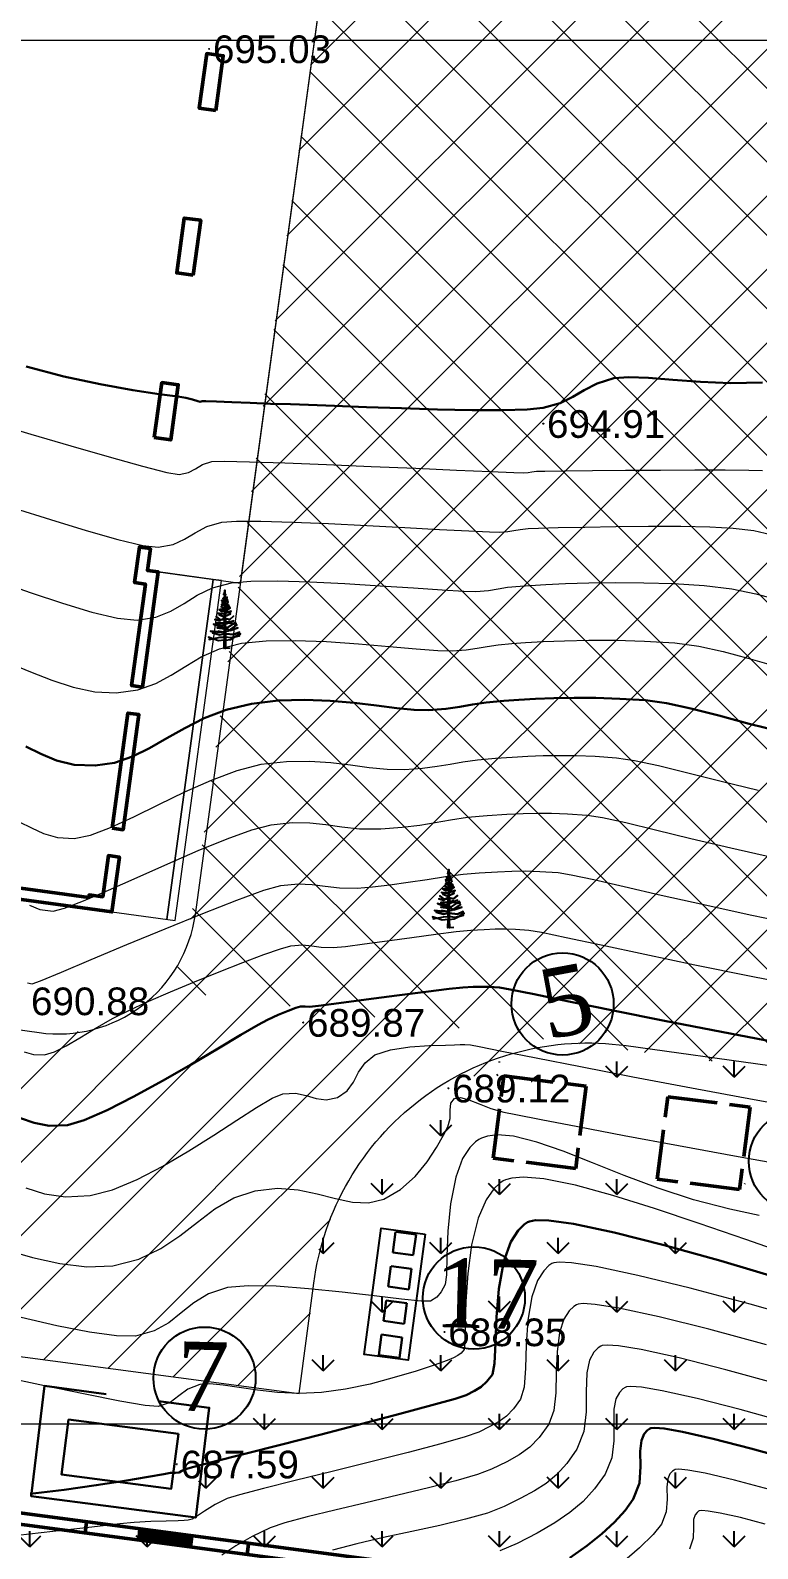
# Model space of a CAD drawing. Header units: feet. Extents: x 3381 to 1374491, y 675186 to 8751562.
# Drawn here: x 686522.2 to 686548.5, y 4375356.7 to 4375411.5 of the extents above; entities that cross this region are included whole.
import ezdxf

# ---------------------------------------------------------------- set-up
doc = ezdxf.new("R2010")
doc.units = ezdxf.units.FT
doc.header["$MEASUREMENT"] = 0
doc.header["$PDMODE"] = 34
doc.header["$PDSIZE"] = 0.01
doc.linetypes.add('ACAD_ISO02W100', pattern=[15, 12, -3])
doc.linetypes.add('DUZ', pattern=[0])
doc.layers.get('0').update_dxf_attribs({"linetype": 'CONTINUOUS'})
for name, color, linetype in [('0_Point_Height', 2, 'CONTINUOUS'), ('0_Point_Point', 7, 'CONTINUOUS'), ('Aqaclar', 3, 'CONTINUOUS'), ('Layer8', 7, 'CONTINUOUS')]:
    doc.layers.add(name, color=color, linetype=linetype)
for name, color, linetype, lineweight in [('ANA HORIZONTAL', 24, 'CONTINUOUS', 30), ('HORIZANTAL', 24, 'CONTINUOUS', 13), ('km setka', 170, 'CONTINUOUS', 15), ('yol 6m', 250, 'CONTINUOUS', 30)]:
    doc.layers.add(name, color=color, linetype=linetype, lineweight=lineweight)
doc.styles.get("Standard").update_dxf_attribs({"font": 'arial.ttf', "height": 2.5})
doc.styles.add('style5', font='ariall.ttf', dxfattribs={"height": 400})
doc.linetypes.add('FENCELINE2', pattern='A,6.35,-2.54,[132,ltypeshp.shx,S=2.54,R=0,X=-2.54,Y=0],-2.54,25.4', length=36.83)
pattern_1 = [(44.9882312419, (546.404503, -538.03932), (-0.0265110571503, 0.02652195031993), [])]

msp = doc.modelspace()

# ---------------------------------------------------------------- hatches: boundary and pattern name
at = {"lineweight": 25}
h = msp.add_hatch(dxfattribs=at)
h.set_pattern_fill('GRASS', color=3, scale=3)
h.set_pattern_definition([(90, (3.5065, 27.466), (-2.121320343, 2.121320343), [0.5625, -3.680140689]), (45, (3.5065, 27.466), (-2.1213203436, 2.1213203436), [0.5625, -2.4375]), (135, (3.5065, 27.466), (-2.1213203436, -2.1213203436), [0.5625, -2.4375])])
edge = h.paths.add_edge_path(flags=16)
edge.add_arc((686469.241, 4375374.521), 3.56, 0, 360)
edge = h.paths.add_edge_path()
edge.add_line((686472.034, 4375376.729), (686476.571, 4375376.121))
edge.add_line((686476.571, 4375376.121), (686476.958, 4375379.01))
edge.add_line((686476.958, 4375379.01), (686469.631, 4375380))
edge.add_line((686469.631, 4375380), (686471.772, 4375395.856))
edge.add_line((686471.772, 4375395.856), (686480.145, 4375394.725))
edge.add_line((686480.145, 4375394.725), (686480.872, 4375400.108))
edge.add_line((686480.872, 4375400.108), (686476.22, 4375400.78))
edge.add_line((686476.22, 4375400.78), (686477.034, 4375406.421))
edge.add_line((686477.034, 4375406.421), (686485.156, 4375405.268))
edge.add_line((686485.156, 4375405.268), (686488.902, 4375432.383))
edge.add_line((686488.902, 4375432.383), (686488.995, 4375433.072))
edge.add_line((686488.995, 4375433.072), (686488.725, 4375432.579))
edge.add_line((686488.725, 4375432.579), (686451.187, 4375359.25))
edge.add_line((686451.187, 4375359.25), (686542.782, 4375331.373))
edge.add_line((686542.782, 4375331.373), (686574.64, 4375412.014))
edge.add_line((686574.64, 4375412.014), (686567.529, 4375414.735))
edge.add_line((686567.529, 4375414.735), (686565.775, 4375410.151))
edge.add_line((686565.775, 4375410.151), (686557.411, 4375413.085))
edge.add_arc((686716.84, 4375348.2), 172.127, 157.85455, 159.31778)
edge.add_line((686555.806, 4375408.992), (686569.171, 4375407.196))
edge.add_line((686569.171, 4375407.196), (686568.429, 4375401.948))
edge.add_line((686568.429, 4375401.948), (686555.1, 4375403.755))
edge.add_arc((686555.4, 4375400.614), 3.155, 95.4615, 167.5925)
edge.add_line((686552.319, 4375401.292), (686552.319, 4375400.337))
edge.add_line((686552.319, 4375400.337), (686553.986, 4375400.73))
edge.add_line((686553.986, 4375400.73), (686559.578, 4375399.751))
edge.add_line((686559.578, 4375399.751), (686557.628, 4375386.568))
edge.add_line((686557.628, 4375386.568), (686557.408, 4375386.568))
edge.add_line((686557.408, 4375386.568), (686552.319, 4375387.285))
edge.add_line((686552.319, 4375387.285), (686552.93, 4375392.653))
edge.add_line((686552.93, 4375392.653), (686558.033, 4375391.954))
edge.add_line((686558.033, 4375391.954), (686558.384, 4375394.516))
edge.add_line((686558.384, 4375394.516), (686553.204, 4375395.226))
edge.add_line((686553.204, 4375395.226), (686553.8, 4375400.314))
edge.add_line((686553.8, 4375400.314), (686552.219, 4375400.105))
edge.add_line((686552.219, 4375400.105), (686550.163, 4375384.139))
edge.add_line((686550.163, 4375384.139), (686558.899, 4375382.93))
edge.add_line((686558.899, 4375382.93), (686558.069, 4375375.574))
edge.add_line((686558.069, 4375375.574), (686549.285, 4375376.789))
edge.add_line((686549.285, 4375376.789), (686548.906, 4375374.139))
edge.add_line((686548.906, 4375374.139), (686542.779, 4375374.943))
edge.add_arc((686542.342, 4375364.952), 10, 87.4993, 110.7786)
edge.add_line((686538.795, 4375374.302), (686548.544, 4375372.875))
edge.add_line((686548.544, 4375372.875), (686547.917, 4375369.381))
edge.add_line((686547.917, 4375369.381), (686544.607, 4375369.907))
edge.add_line((686544.607, 4375369.907), (686545, 4375372.981))
edge.add_line((686545, 4375372.981), (686542.469, 4375373.316))
edge.add_line((686542.469, 4375373.316), (686542.064, 4375370.254))
edge.add_line((686542.064, 4375370.254), (686538.74, 4375370.694))
edge.add_line((686538.74, 4375370.694), (686539.093, 4375373.791))
edge.add_line((686539.093, 4375373.791), (686538.298, 4375374.098))
edge.add_arc((686542.512, 4375364.739), 10.263, 114.2395, 179.0096)
edge.add_line((686532.25, 4375364.917), (686531.9, 4375362.281))
edge.add_line((686531.9, 4375362.281), (686528.914, 4375362.608))
edge.add_line((686528.914, 4375362.608), (686528.033, 4375357.745))
edge.add_line((686528.033, 4375357.745), (686519.324, 4375358.958))
edge.add_line((686519.324, 4375358.958), (686520.011, 4375363.859))
edge.add_line((686520.011, 4375363.859), (686513.085, 4375364.778))
edge.add_line((686513.085, 4375364.778), (686512.673, 4375361.668))
edge.add_line((686512.673, 4375361.668), (686486.043, 4375365.261))
edge.add_line((686486.043, 4375365.261), (686475.323, 4375366.805))
edge.add_line((686475.323, 4375366.805), (686476.371, 4375374.635))
edge.add_line((686476.371, 4375374.635), (686472.751, 4375375.12))
edge.add_arc((686469.241, 4375374.521), 3.56, 9.688, 38.3434)
at = {"lineweight": 13}
h = msp.add_hatch(dxfattribs=at)
h.set_pattern_fill('ANSI37', color=256, scale=15)
h.set_pattern_definition([(45, (0, 0), (-1.3258252147, 1.3258252147), []), (135, (0, 0), (-1.3258252147, -1.3258252147), [])])
h.paths.add_polyline_path([(686533.845, 4375421.291), (686544.492, 4375419.866), (686545.997, 4375419.632), (686545.856, 4375419.847), (686548.297, 4375420.17), (686551.002, 4375420.769), (686553.549, 4375420.105), (686553.846, 4375420.27), (686561.937, 4375417.089), (686563.195, 4375416.394), (686559.012, 4375414.621), (686556.888, 4375412.335), (686556.17, 4375410.995), (686554.985, 4375403.728), (686553.218, 4375402.894), (686552.623, 4375402.12), (686548.89, 4375374.023), (686527.156, 4375376.859), (686527.724, 4375378.154), (686528.151, 4375380.299)])
h = msp.add_hatch(dxfattribs=at)
h.set_pattern_fill('ANSI31', color=256, scale=15)
h.set_pattern_definition([(45, (0, 0), (-1.3258252147, 1.3258252147), [])])
h.paths.add_polyline_path([(686487.921, 4375380.153), (686523.197, 4375375.277), (686524.478, 4375375.444), (686525.84, 4375376.177), (686527.172, 4375376.976), (686541.965, 4375375.045), (686539.849, 4375374.537), (686537.294, 4375373.317), (686535.688, 4375372.416), (686534.724, 4375371.429), (686533.664, 4375369.92), (686533.064, 4375368.681), (686532.571, 4375367.079), (686531.9, 4375362.281), (686513.085, 4375364.778), (686513.52, 4375368.052), (686513.455, 4375369.632), (686512.863, 4375370.352), (686512.173, 4375370.967), (686511.631, 4375371.45), (686487.191, 4375374.699)])
at = {"lineweight": 50}
h = msp.add_hatch(dxfattribs=at)
h.set_pattern_fill('ANSI31', scale=0.3, angle=-0.0118)
h.set_pattern_definition(pattern_1)
h.paths.add_polyline_path([(686526.152, 4375357.393), (686528.027, 4375357.142), (686527.972, 4375356.741), (686526.107, 4375356.988)])
h = msp.add_hatch(dxfattribs=at)
h.set_pattern_fill('ANSI31', scale=0.3, angle=-0.0118)
h.set_pattern_definition(pattern_1)
h.paths.add_polyline_path([(686526.152, 4375357.393), (686528.027, 4375357.142), (686527.972, 4375356.741), (686526.107, 4375356.988)])

# ---------------------------------------------------------------- linework, layer by layer
at = {"color": 7, "linetype": 'ACAD_ISO02W100', "lineweight": 50, "ltscale": 0.15}
for p, q in [((686538.917, 4375370.79, 302.8), (686539.294, 4375373.766, 302.8)), ((686539.294, 4375373.766, 302.8), (686542.27, 4375373.389, 302.8)), ((686542.27, 4375373.389, 302.8), (686541.894, 4375370.413, 302.8)), ((686544.843, 4375370.033, 1405), (686545.219, 4375373.009, 1405)), ((686545.219, 4375373.009, 1405), (686548.196, 4375372.633, 1405)), ((686548.196, 4375372.633, 1405), (686547.819, 4375369.656, 1405)), ((686541.894, 4375370.413, 302.8), (686538.917, 4375370.79, 302.8)), ((686547.819, 4375369.656, 1405), (686544.843, 4375370.033, 1405))]:
    msp.add_line(p, q, dxfattribs=at)
at = {"color": 7, "lineweight": 50}
for p, q in [((686524.224, 4375357.633, 716.5), (686524.173, 4375357.25, 716.5)), ((686524.224, 4375357.633, 716.5), (686524.173, 4375357.25, 716.5)), ((686530.072, 4375356.856, 716.5), (686530.021, 4375356.471, 716.5)), ((686530.072, 4375356.856, 716.5), (686530.021, 4375356.471, 716.5))]:
    msp.add_line(p, q, dxfattribs=at)
at = {"color": 7, "lineweight": 50, "elevation": 716.5}
for points in [[(686553.553, 4375420.114), (686553.727, 4375420.475), (686528.404, 4375430.157), (686489.51, 4375434.99), (686454.464, 4375366.527), (686552.013, 4375353.539), (686567.79, 4375393.455), (686567.431, 4375393.597), (686551.754, 4375353.992), (686455.1, 4375366.829), (686489.789, 4375434.557), (686528.304, 4375429.783), (686553.553, 4375420.114)], [(686526.245, 4375387.811), (686526.813, 4375391.973), (686526.417, 4375392.027), (686526.525, 4375392.82), (686526.129, 4375392.874), (686525.953, 4375391.586), (686526.349, 4375391.532), (686525.849, 4375387.866), (686526.245, 4375387.811)], [(686497.874, 4375381.795), (686497.928, 4375382.191), (686498.717, 4375382.083), (686498.73, 4375382.182), (686498.829, 4375382.169), (686499.046, 4375383.754), (686499.541, 4375383.687), (686499.528, 4375383.588), (686524.298, 4375380.205), (686524.311, 4375380.304), (686524.807, 4375380.236), (686525.01, 4375381.723), (686525.406, 4375381.668), (686525.135, 4375379.687), (686499.375, 4375383.205), (686499.158, 4375381.619), (686497.874, 4375381.795)], [(686526.153, 4375357.392), (686528.026, 4375357.143), (686527.973, 4375356.744), (686526.108, 4375356.992), (686526.151, 4375357.377)], [(686526.153, 4375357.392), (686528.026, 4375357.143), (686527.973, 4375356.744), (686526.108, 4375356.992), (686526.151, 4375357.377)]]:
    msp.add_lwpolyline(points, dxfattribs=at)
at = {"color": 7, "lineweight": 18, "elevation": 716.5}
for points in [[(686487.921, 4375380.153), (686522.506, 4375375.325, 0.415088), (686528.151, 4375379.6), (686533.845, 4375421.291)], [(686513.085, 4375364.778), (686531.9, 4375362.281), (686532.429, 4375366.267, -0.415845), (686543.713, 4375374.858), (686548.906, 4375374.139)]]:
    msp.add_lwpolyline(points, format="xyb", dxfattribs=at)
msp.add_lwpolyline([(686525.135, 4375379.687), (686527.419, 4375379.375), (686529.097, 4375391.661), (686528.8, 4375391.702), (686527.122, 4375379.416), (686528.8, 4375391.702), (686526.813, 4375391.973), (686529.786, 4375391.567), (686532.979, 4375414.95), (686530.006, 4375415.356)], dxfattribs=at)
at = {"color": 7, "lineweight": 50, "elevation": 716.5}
for points in [[(686528.888, 4375408.645), (686529.159, 4375410.627), (686528.564, 4375410.708), (686528.294, 4375408.727)], [(686528.076, 4375402.701), (686528.347, 4375404.682), (686527.752, 4375404.763), (686527.482, 4375402.782)], [(686526.669, 4375396.827), (686526.941, 4375398.819), (686527.535, 4375398.737), (686527.263, 4375396.746)], [(686525.145, 4375382.713), (686525.713, 4375386.875), (686526.11, 4375386.821), (686525.541, 4375382.659)]]:
    msp.add_lwpolyline(points, close=True, dxfattribs=at)
at = {"elevation": 716.5}
msp.add_lwpolyline([(686536.454, 4375368.044), (686535.839, 4375363.485), (686534.253, 4375363.699), (686534.868, 4375368.258)], close=True, dxfattribs=at)
at = {"color": 7, "linetype": 'FENCELINE2', "lineweight": 30, "ltscale": 0.05, "elevation": 1404.5, "flags": 128}
msp.add_lwpolyline([(686524.926, 4375362.264), (686522.705, 4375362.56), (686522.216, 4375358.58), (686528.165, 4375357.801), (686528.655, 4375361.767), (686526.824, 4375362.011)], dxfattribs=at)
at = {"color": 7, "linetype": 'DUZ', "lineweight": 30, "ltscale": 0.5, "elevation": 1404.5, "flags": 128}
msp.add_lwpolyline([(686527.54, 4375360.823), (686523.574, 4375361.342), (686523.314, 4375359.359), (686527.281, 4375358.84)], close=True, dxfattribs=at)
at = {"color": 7, "linetype": 'DUZ', "lineweight": 25}
for centre in [(686541.42, 4375376.362, 3067.3), (686549.995, 4375370.674, 2378.8), (686538.216, 4375365.737, 8293.554), (686528.484, 4375362.841, 9169.966)]:
    msp.add_circle(centre, 1.846, dxfattribs=at)
at = {"linetype": 'Continuous'}
msp.add_open_spline([(686510.012, 4375551.6, 716.5), (686514.032, 4375544.122, 716.5), (686521.585, 4375530.68, 716.5), (686534.891, 4375512.364, 716.5), (686545.662, 4375492.166, 716.5), (686556.625, 4375474.281, 716.5), (686565.753, 4375456.877, 716.5), (686579.168, 4375438.356, 716.5), (686595.768, 4375424.067, 716.5), (686607.303, 4375409.23, 716.5), (686615.233, 4375398.748, 716.5), (686626.551, 4375386.829, 716.5), (686634.8, 4375376.137, 716.5), (686639.244, 4375370.377, 716.5)], degree=3, knots=[15.268593, 15.268593, 15.268593, 15.268593, 40.72321, 61.46233, 83.054979, 109.290717, 124.392744, 141.962718, 177.533008, 189.558821, 198.276488, 216.955448, 238.768866, 238.768866, 238.768866, 238.768866], dxfattribs=at)
at = {"layer": '0_Point_Point'}
for p in [(686528.65, 4375410.876, 716.5), (686540.722, 4375397.332, 1411.415), (686532.051, 4375375.692, 1406.368), (686537.294, 4375373.317, 1405.623), (686537.154, 4375364.509, 1404.849), (686537.154, 4375364.509, 1404.849), (686527.484, 4375359.731, 1404.089)]:
    msp.add_point(p, dxfattribs=at)
at = {"layer": 'ANA HORIZONTAL', "color": 32, "lineweight": 30}
for points, elevation in [([(686522.036, 4375399.394), (686523.399, 4375399.034), (686524.709, 4375398.754), (686525.887, 4375398.546), (686526.85, 4375398.401), (686527.518, 4375398.312), (686527.81, 4375398.27), (686528.045, 4375398.202), (686528.242, 4375398.146), (686528.328, 4375398.122), (686528.395, 4375398.149), (686528.535, 4375398.143), (686528.911, 4375398.127), (686529.464, 4375398.105), (686530.135, 4375398.079), (686530.865, 4375398.054), (686531.595, 4375398.033), (686532.243, 4375398.011), (686533.184, 4375397.975), (686534.331, 4375397.931), (686535.599, 4375397.887), (686536.9, 4375397.849), (686538.149, 4375397.824), (686539.26, 4375397.819), (686540.147, 4375397.842), (686540.724, 4375397.899), (686541.328, 4375398.073), (686541.789, 4375398.3), (686542.203, 4375398.547), (686542.665, 4375398.781), (686543.269, 4375398.97), (686543.81, 4375399.016), (686544.531, 4375398.985), (686545.403, 4375398.914), (686546.399, 4375398.839), (686547.49, 4375398.797), (686548.648, 4375398.824)], 1411.5), ([(686522.024, 4375385.667), (686522.565, 4375385.397), (686523.129, 4375385.163), (686523.767, 4375385.007), (686524.532, 4375384.974), (686525.234, 4375385.08), (686525.88, 4375385.302), (686526.499, 4375385.607), (686527.119, 4375385.961), (686527.768, 4375386.332), (686528.475, 4375386.685), (686529.268, 4375386.989), (686530.176, 4375387.209), (686531.147, 4375387.326), (686532.102, 4375387.354), (686533.023, 4375387.318), (686533.895, 4375387.241), (686534.702, 4375387.145), (686535.428, 4375387.054), (686536.057, 4375386.99), (686536.573, 4375386.977), (686537.205, 4375387.026), (686537.705, 4375387.099), (686538.161, 4375387.181), (686538.661, 4375387.259), (686539.293, 4375387.319), (686539.84, 4375387.353), (686540.444, 4375387.386), (686541.108, 4375387.412), (686541.834, 4375387.425), (686542.627, 4375387.42), (686543.488, 4375387.392), (686544.421, 4375387.335), (686545.173, 4375387.23), (686546.06, 4375387.035), (686547.062, 4375386.78), (686548.162, 4375386.489), (686549.342, 4375386.192)], 1409), ([(686521.835, 4375372.236), (686522.328, 4375372.061), (686522.873, 4375371.959), (686523.526, 4375371.983), (686524.139, 4375372.162), (686524.964, 4375372.522), (686525.93, 4375373.012), (686526.967, 4375373.58), (686528.004, 4375374.175), (686528.971, 4375374.746), (686529.799, 4375375.24), (686530.417, 4375375.607), (686530.754, 4375375.793), (686531.143, 4375375.966), (686531.501, 4375376.113), (686531.787, 4375376.219), (686531.957, 4375376.27), (686532.116, 4375376.27), (686532.278, 4375376.258), (686532.597, 4375376.297), (686533.332, 4375376.392), (686534.329, 4375376.523), (686535.43, 4375376.666), (686536.482, 4375376.8), (686537.328, 4375376.903), (686537.813, 4375376.953), (686538.187, 4375376.976), (686538.48, 4375376.986), (686538.772, 4375376.981), (686539.145, 4375376.958), (686539.53, 4375376.889), (686540.389, 4375376.715), (686541.65, 4375376.456), (686543.247, 4375376.129), (686545.108, 4375375.753), (686547.167, 4375375.349), (686549.353, 4375374.934)], 1406.5), ([(686549.355, 4375366.422), (686547.137, 4375367.077), (686545.089, 4375367.648), (686543.288, 4375368.105), (686541.813, 4375368.415), (686540.921, 4375368.537), (686540.446, 4375368.545), (686540.231, 4375368.506), (686540.156, 4375368.473), (686540.034, 4375368.389), (686539.815, 4375368.177), (686539.551, 4375367.762), (686539.3, 4375367.071), (686539.115, 4375366.073), (686539.029, 4375365.041), (686538.994, 4375364.098), (686538.961, 4375363.369), (686538.884, 4375362.977), (686538.687, 4375362.713), (686538.484, 4375362.531), (686538.243, 4375362.385), (686537.935, 4375362.23), (686537.538, 4375362.098), (686536.702, 4375361.863), (686535.542, 4375361.551), (686534.168, 4375361.19), (686532.694, 4375360.808), (686531.232, 4375360.432), (686529.895, 4375360.09), (686528.796, 4375359.81), (686528.047, 4375359.618), (686527.76, 4375359.543), (686527.664, 4375359.485), (686527.567, 4375359.431), (686527.436, 4375359.419), (686527.25, 4375359.413), (686527.015, 4375359.373), (686526.444, 4375359.274), (686525.607, 4375359.134), (686524.571, 4375358.972), (686523.407, 4375358.807), (686522.183, 4375358.658)], 1404), ([(686549.756, 4375359.875), (686548.22, 4375360.3), (686546.86, 4375360.651), (686545.749, 4375360.903), (686545.088, 4375361.017), (686544.75, 4375361.042), (686544.609, 4375361.028), (686544.565, 4375361.011), (686544.489, 4375360.958), (686544.372, 4375360.831), (686544.27, 4375360.592), (686544.229, 4375360.204), (686544.238, 4375359.642), (686544.196, 4375359.045), (686543.976, 4375358.465), (686543.681, 4375358.059), (686543.302, 4375357.638), (686542.84, 4375357.208), (686542.3, 4375356.775), (686541.684, 4375356.345)], 1401.5)]:
    msp.add_lwpolyline(points, dxfattribs=dict(at, elevation=elevation))
at = {"layer": 'Aqaclar', "color": 3, "elevation": 716.5}
for points in [[(686529.404, 4375389.218), (686529.192, 4375389.211), (686529.196, 4375389.505), (686528.988, 4375389.481), (686528.778, 4375389.557), (686528.628, 4375389.611), (686528.778, 4375389.557), (686528.653, 4375389.53), (686528.778, 4375389.557), (686529.032, 4375389.611), (686529.197, 4375389.618), (686529.196, 4375389.505), (686529.241, 4375389.51), (686529.245, 4375389.212), (686529.241, 4375389.51), (686529.417, 4375389.53), (686529.584, 4375389.624), (686529.752, 4375389.668), (686529.584, 4375389.624), (686529.777, 4375389.732), (686529.584, 4375389.624), (686529.443, 4375389.587), (686529.24, 4375389.616), (686529.241, 4375389.51), (686529.24, 4375389.616), (686529.221, 4375389.619), (686529.197, 4375389.618), (686529.199, 4375389.741), (686529.196, 4375389.741), (686529.026, 4375389.7), (686528.767, 4375389.773), (686529.026, 4375389.7), (686529.196, 4375389.741), (686529.199, 4375389.741), (686529.199, 4375389.787), (686529.19, 4375389.789), (686528.975, 4375389.838), (686529.105, 4375389.808), (686529.032, 4375389.797), (686528.704, 4375389.83), (686529.032, 4375389.797), (686529.105, 4375389.808), (686529.2, 4375389.823), (686529.199, 4375389.787), (686529.2, 4375389.823), (686529.237, 4375389.829), (686529.24, 4375389.616), (686529.238, 4375389.741), (686529.24, 4375389.741), (686529.544, 4375389.708), (686529.746, 4375389.797), (686529.544, 4375389.708), (686529.238, 4375389.741), (686529.237, 4375389.829), (686529.348, 4375389.846), (686529.645, 4375390.056), (686529.382, 4375389.87), (686529.405, 4375389.862), (686529.689, 4375389.959), (686529.405, 4375389.862), (686529.297, 4375389.902), (686529.236, 4375389.912), (686529.237, 4375389.829), (686529.236, 4375389.912), (686529.201, 4375389.918), (686529.2, 4375389.823), (686529.201, 4375389.918), (686528.937, 4375389.959), (686529.201, 4375389.918), (686529.201, 4375389.967), (686529.133, 4375389.967), (686528.811, 4375390.089), (686529.133, 4375389.967), (686529.201, 4375389.967), (686529.203, 4375390.07), (686529.114, 4375390.032), (686528.906, 4375390.081), (686529.114, 4375390.032), (686529.234, 4375390.083), (686529.235, 4375389.967), (686529.201, 4375389.967), (686529.235, 4375389.967), (686529.236, 4375389.912), (686529.235, 4375389.967), (686529.316, 4375389.967), (686529.515, 4375390.1), (686529.607, 4375390.162), (686529.515, 4375390.1), (686529.537, 4375390.097), (686529.632, 4375390.113), (686529.537, 4375390.097), (686529.379, 4375390.121), (686529.352, 4375390.134), (686529.234, 4375390.083), (686529.352, 4375390.134), (686529.531, 4375390.21), (686529.352, 4375390.134), (686529.291, 4375390.162), (686529.398, 4375390.186), (686529.291, 4375390.162), (686529.221, 4375390.194), (686529.232, 4375390.189), (686529.233, 4375390.149), (686529.291, 4375390.162), (686529.233, 4375390.149), (686529.234, 4375390.083), (686529.233, 4375390.149), (686529.204, 4375390.143), (686529.203, 4375390.07), (686529.204, 4375390.143), (686529.108, 4375390.121), (686528.931, 4375390.129), (686529.108, 4375390.121), (686529.204, 4375390.143), (686529.205, 4375390.234), (686529.259, 4375390.226), (686529.232, 4375390.23), (686529.232, 4375390.189), (686529.232, 4375390.23), (686529.205, 4375390.234), (686529.032, 4375390.259), (686528.899, 4375390.364), (686529.032, 4375390.259), (686529.096, 4375390.25), (686529.032, 4375390.21), (686528.861, 4375390.251), (686529.032, 4375390.21), (686529.096, 4375390.25), (686529.206, 4375390.318), (686529.205, 4375390.234), (686529.232, 4375390.23), (686529.231, 4375390.294), (686529.392, 4375390.251), (686529.531, 4375390.372), (686529.392, 4375390.251), (686529.231, 4375390.294), (686529.23, 4375390.375), (686529.417, 4375390.461), (686529.19, 4375390.356), (686529.007, 4375390.421), (686529.19, 4375390.356), (686529.206, 4375390.364), (686529.206, 4375390.318), (686529.208, 4375390.475), (686529.19, 4375390.469), (686529.101, 4375390.461), (686528.956, 4375390.486), (686529.101, 4375390.461), (686529.19, 4375390.469), (686529.208, 4375390.475), (686529.229, 4375390.483), (686529.23, 4375390.375), (686529.229, 4375390.483), (686529.449, 4375390.558), (686529.343, 4375390.522), (686529.417, 4375390.518), (686529.266, 4375390.526), (686529.152, 4375390.583), (686529.209, 4375390.554), (686529.208, 4375390.475), (686529.229, 4375390.483), (686529.228, 4375390.577), (686529.101, 4375390.542), (686529.013, 4375390.615), (686529.101, 4375390.542), (686529.209, 4375390.571), (686529.209, 4375390.554), (686529.209, 4375390.571), (686529.31, 4375390.599), (686529.411, 4375390.68), (686529.31, 4375390.599), (686529.228, 4375390.577), (686529.227, 4375390.618), (686529.259, 4375390.615), (686529.386, 4375390.728), (686529.259, 4375390.615), (686529.227, 4375390.618), (686529.21, 4375390.619), (686529.209, 4375390.571), (686529.21, 4375390.619), (686529.07, 4375390.631), (686529.21, 4375390.619), (686529.21, 4375390.635), (686529.083, 4375390.72), (686529.21, 4375390.635), (686529.211, 4375390.746), (686529.215, 4375390.745), (686529.101, 4375390.793), (686529.215, 4375390.745), (686529.323, 4375390.809), (686529.225, 4375390.751), (686529.227, 4375390.618), (686529.226, 4375390.684), (686529.367, 4375390.777), (686529.226, 4375390.684), (686529.225, 4375390.821), (686529.285, 4375390.834), (686529.342, 4375390.899), (686529.285, 4375390.834), (686529.225, 4375390.821), (686529.212, 4375390.818), (686529.211, 4375390.746), (686529.212, 4375390.818), (686529.171, 4375390.809), (686529.12, 4375390.874), (686529.171, 4375390.809), (686529.212, 4375390.818), (686529.213, 4375390.912), (686529.101, 4375390.939), (686529.234, 4375390.907), (686529.323, 4375390.955), (686529.234, 4375390.907), (686529.223, 4375390.909), (686529.225, 4375390.821), (686529.223, 4375390.909), (686529.223, 4375390.953), (686529.304, 4375390.996), (686529.223, 4375390.953), (686529.222, 4375391.026), (686529.253, 4375391.02), (686529.222, 4375391.026), (686529.171, 4375391.036), (686529.215, 4375391.028), (686529.213, 4375390.912), (686529.214, 4375390.955), (686529.171, 4375390.963), (686529.214, 4375390.955), (686529.214, 4375390.986), (686529.139, 4375391.012), (686529.214, 4375390.986), (686529.215, 4375391.028), (686529.215, 4375391.067), (686529.19, 4375391.077), (686529.221, 4375391.065), (686529.253, 4375391.052), (686529.278, 4375391.02), (686529.265, 4375391.037), (686529.297, 4375391.061), (686529.253, 4375391.028), (686529.265, 4375391.037), (686529.253, 4375391.052), (686529.221, 4375391.065), (686529.222, 4375391.026), (686529.222, 4375391.065), (686529.221, 4375391.127), (686529.259, 4375391.158), (686529.226, 4375391.131), (686529.247, 4375391.117), (686529.226, 4375391.131), (686529.216, 4375391.137), (686529.171, 4375391.166), (686529.216, 4375391.137), (686529.217, 4375391.197), (686529.19, 4375391.231), (686529.217, 4375391.197), (686529.218, 4375391.319), (686529.221, 4375391.134), (686529.221, 4375391.127), (686529.221, 4375391.134), (686529.216, 4375391.137), (686529.216, 4375391.123), (686529.221, 4375391.127), (686529.209, 4375391.117), (686529.216, 4375391.123), (686529.215, 4375391.067)], [(686529.404, 4375389.218), (686529.192, 4375389.211), (686529.196, 4375389.505), (686528.988, 4375389.481), (686528.778, 4375389.557), (686528.628, 4375389.611), (686528.778, 4375389.557), (686528.653, 4375389.53), (686528.778, 4375389.557), (686529.032, 4375389.611), (686529.197, 4375389.618), (686529.196, 4375389.505), (686529.241, 4375389.51), (686529.245, 4375389.212), (686529.241, 4375389.51), (686529.417, 4375389.53), (686529.584, 4375389.624), (686529.752, 4375389.668), (686529.584, 4375389.624), (686529.777, 4375389.732), (686529.584, 4375389.624), (686529.443, 4375389.587), (686529.24, 4375389.616), (686529.241, 4375389.51), (686529.24, 4375389.616), (686529.221, 4375389.619), (686529.197, 4375389.618), (686529.199, 4375389.741), (686529.196, 4375389.741), (686529.026, 4375389.7), (686528.767, 4375389.773), (686529.026, 4375389.7), (686529.196, 4375389.741), (686529.199, 4375389.741), (686529.199, 4375389.787), (686529.19, 4375389.789), (686528.975, 4375389.838), (686529.105, 4375389.808), (686529.032, 4375389.797), (686528.704, 4375389.83), (686529.032, 4375389.797), (686529.105, 4375389.808), (686529.2, 4375389.823), (686529.199, 4375389.787), (686529.2, 4375389.823), (686529.237, 4375389.829), (686529.24, 4375389.616), (686529.238, 4375389.741), (686529.24, 4375389.741), (686529.544, 4375389.708), (686529.746, 4375389.797), (686529.544, 4375389.708), (686529.238, 4375389.741), (686529.237, 4375389.829), (686529.348, 4375389.846), (686529.645, 4375390.056), (686529.382, 4375389.87), (686529.405, 4375389.862), (686529.689, 4375389.959), (686529.405, 4375389.862), (686529.297, 4375389.902), (686529.236, 4375389.912), (686529.237, 4375389.829), (686529.236, 4375389.912), (686529.201, 4375389.918), (686529.2, 4375389.823), (686529.201, 4375389.918), (686528.937, 4375389.959), (686529.201, 4375389.918), (686529.201, 4375389.967), (686529.133, 4375389.967), (686528.811, 4375390.089), (686529.133, 4375389.967), (686529.201, 4375389.967), (686529.203, 4375390.07), (686529.114, 4375390.032), (686528.906, 4375390.081), (686529.114, 4375390.032), (686529.234, 4375390.083), (686529.235, 4375389.967), (686529.201, 4375389.967), (686529.235, 4375389.967), (686529.236, 4375389.912), (686529.235, 4375389.967), (686529.316, 4375389.967), (686529.515, 4375390.1), (686529.607, 4375390.162), (686529.515, 4375390.1), (686529.537, 4375390.097), (686529.632, 4375390.113), (686529.537, 4375390.097), (686529.379, 4375390.121), (686529.352, 4375390.134), (686529.234, 4375390.083), (686529.352, 4375390.134), (686529.531, 4375390.21), (686529.352, 4375390.134), (686529.291, 4375390.162), (686529.398, 4375390.186), (686529.291, 4375390.162), (686529.221, 4375390.194), (686529.232, 4375390.189), (686529.233, 4375390.149), (686529.291, 4375390.162), (686529.233, 4375390.149), (686529.234, 4375390.083), (686529.233, 4375390.149), (686529.204, 4375390.143), (686529.203, 4375390.07), (686529.204, 4375390.143), (686529.108, 4375390.121), (686528.931, 4375390.129), (686529.108, 4375390.121), (686529.204, 4375390.143), (686529.205, 4375390.234), (686529.259, 4375390.226), (686529.232, 4375390.23), (686529.232, 4375390.189), (686529.232, 4375390.23), (686529.205, 4375390.234), (686529.032, 4375390.259), (686528.899, 4375390.364), (686529.032, 4375390.259), (686529.096, 4375390.25), (686529.032, 4375390.21), (686528.861, 4375390.251), (686529.032, 4375390.21), (686529.096, 4375390.25), (686529.206, 4375390.318), (686529.205, 4375390.234), (686529.232, 4375390.23), (686529.231, 4375390.294), (686529.392, 4375390.251), (686529.531, 4375390.372), (686529.392, 4375390.251), (686529.231, 4375390.294), (686529.23, 4375390.375), (686529.417, 4375390.461), (686529.19, 4375390.356), (686529.007, 4375390.421), (686529.19, 4375390.356), (686529.206, 4375390.364), (686529.206, 4375390.318), (686529.208, 4375390.475), (686529.19, 4375390.469), (686529.101, 4375390.461), (686528.956, 4375390.486), (686529.101, 4375390.461), (686529.19, 4375390.469), (686529.208, 4375390.475), (686529.229, 4375390.483), (686529.23, 4375390.375), (686529.229, 4375390.483), (686529.449, 4375390.558), (686529.343, 4375390.522), (686529.417, 4375390.518), (686529.266, 4375390.526), (686529.152, 4375390.583), (686529.209, 4375390.554), (686529.208, 4375390.475), (686529.229, 4375390.483), (686529.228, 4375390.577), (686529.101, 4375390.542), (686529.013, 4375390.615), (686529.101, 4375390.542), (686529.209, 4375390.571), (686529.209, 4375390.554), (686529.209, 4375390.571), (686529.31, 4375390.599), (686529.411, 4375390.68), (686529.31, 4375390.599), (686529.228, 4375390.577), (686529.227, 4375390.618), (686529.259, 4375390.615), (686529.386, 4375390.728), (686529.259, 4375390.615), (686529.227, 4375390.618), (686529.21, 4375390.619), (686529.209, 4375390.571), (686529.21, 4375390.619), (686529.07, 4375390.631), (686529.21, 4375390.619), (686529.21, 4375390.635), (686529.083, 4375390.72), (686529.21, 4375390.635), (686529.211, 4375390.746), (686529.215, 4375390.745), (686529.101, 4375390.793), (686529.215, 4375390.745), (686529.323, 4375390.809), (686529.225, 4375390.751), (686529.227, 4375390.618), (686529.226, 4375390.684), (686529.367, 4375390.777), (686529.226, 4375390.684), (686529.225, 4375390.821), (686529.285, 4375390.834), (686529.342, 4375390.899), (686529.285, 4375390.834), (686529.225, 4375390.821), (686529.212, 4375390.818), (686529.211, 4375390.746), (686529.212, 4375390.818), (686529.171, 4375390.809), (686529.12, 4375390.874), (686529.171, 4375390.809), (686529.212, 4375390.818), (686529.213, 4375390.912), (686529.101, 4375390.939), (686529.234, 4375390.907), (686529.323, 4375390.955), (686529.234, 4375390.907), (686529.223, 4375390.909), (686529.225, 4375390.821), (686529.223, 4375390.909), (686529.223, 4375390.953), (686529.304, 4375390.996), (686529.223, 4375390.953), (686529.222, 4375391.026), (686529.253, 4375391.02), (686529.222, 4375391.026), (686529.171, 4375391.036), (686529.215, 4375391.028), (686529.213, 4375390.912), (686529.214, 4375390.955), (686529.171, 4375390.963), (686529.214, 4375390.955), (686529.214, 4375390.986), (686529.139, 4375391.012), (686529.214, 4375390.986), (686529.215, 4375391.028), (686529.215, 4375391.067), (686529.19, 4375391.077), (686529.221, 4375391.065), (686529.253, 4375391.052), (686529.278, 4375391.02), (686529.265, 4375391.037), (686529.297, 4375391.061), (686529.253, 4375391.028), (686529.265, 4375391.037), (686529.253, 4375391.052), (686529.221, 4375391.065), (686529.222, 4375391.026), (686529.222, 4375391.065), (686529.221, 4375391.127), (686529.259, 4375391.158), (686529.226, 4375391.131), (686529.247, 4375391.117), (686529.226, 4375391.131), (686529.216, 4375391.137), (686529.171, 4375391.166), (686529.216, 4375391.137), (686529.217, 4375391.197), (686529.19, 4375391.231), (686529.217, 4375391.197), (686529.218, 4375391.319), (686529.221, 4375391.134), (686529.221, 4375391.127), (686529.221, 4375391.134), (686529.216, 4375391.137), (686529.216, 4375391.123), (686529.221, 4375391.127), (686529.209, 4375391.117), (686529.216, 4375391.123), (686529.215, 4375391.067)], [(686537.491, 4375379.122), (686537.279, 4375379.115), (686537.283, 4375379.409), (686537.075, 4375379.386), (686536.865, 4375379.461), (686536.715, 4375379.515), (686536.865, 4375379.461), (686536.74, 4375379.434), (686536.865, 4375379.461), (686537.119, 4375379.515), (686537.284, 4375379.522), (686537.283, 4375379.409), (686537.328, 4375379.414), (686537.332, 4375379.117), (686537.328, 4375379.414), (686537.504, 4375379.434), (686537.671, 4375379.528), (686537.839, 4375379.572), (686537.671, 4375379.528), (686537.864, 4375379.637), (686537.671, 4375379.528), (686537.529, 4375379.491), (686537.326, 4375379.521), (686537.328, 4375379.414), (686537.326, 4375379.521), (686537.308, 4375379.523), (686537.284, 4375379.522), (686537.285, 4375379.645), (686537.283, 4375379.645), (686537.113, 4375379.604), (686536.854, 4375379.677), (686537.113, 4375379.604), (686537.283, 4375379.645), (686537.285, 4375379.645), (686537.286, 4375379.691), (686537.277, 4375379.693), (686537.062, 4375379.742), (686537.192, 4375379.713), (686537.119, 4375379.701), (686536.79, 4375379.734), (686537.119, 4375379.701), (686537.192, 4375379.713), (686537.286, 4375379.727), (686537.286, 4375379.691), (686537.286, 4375379.727), (686537.324, 4375379.733), (686537.326, 4375379.521), (686537.325, 4375379.645), (686537.327, 4375379.645), (686537.63, 4375379.612), (686537.833, 4375379.701), (686537.63, 4375379.612), (686537.325, 4375379.645), (686537.324, 4375379.733), (686537.435, 4375379.75), (686537.732, 4375379.961), (686537.469, 4375379.775), (686537.492, 4375379.766), (686537.776, 4375379.863), (686537.492, 4375379.766), (686537.384, 4375379.807), (686537.323, 4375379.816), (686537.324, 4375379.733), (686537.323, 4375379.816), (686537.288, 4375379.822), (686537.286, 4375379.727), (686537.288, 4375379.822), (686537.024, 4375379.863), (686537.288, 4375379.822), (686537.288, 4375379.871), (686537.22, 4375379.871), (686536.898, 4375379.993), (686537.22, 4375379.871), (686537.288, 4375379.871), (686537.29, 4375379.974), (686537.201, 4375379.936), (686536.992, 4375379.985), (686537.201, 4375379.936), (686537.321, 4375379.987), (686537.322, 4375379.871), (686537.288, 4375379.871), (686537.322, 4375379.871), (686537.323, 4375379.816), (686537.322, 4375379.871), (686537.403, 4375379.871), (686537.602, 4375380.004), (686537.694, 4375380.066), (686537.602, 4375380.004), (686537.624, 4375380.001), (686537.719, 4375380.017), (686537.624, 4375380.001), (686537.466, 4375380.025), (686537.439, 4375380.038), (686537.321, 4375379.987), (686537.439, 4375380.038), (686537.618, 4375380.114), (686537.439, 4375380.038), (686537.378, 4375380.066), (686537.485, 4375380.09), (686537.378, 4375380.066), (686537.308, 4375380.098), (686537.319, 4375380.093), (686537.32, 4375380.053), (686537.378, 4375380.066), (686537.32, 4375380.053), (686537.321, 4375379.987), (686537.32, 4375380.053), (686537.29, 4375380.047), (686537.29, 4375379.974), (686537.29, 4375380.047), (686537.195, 4375380.025), (686537.018, 4375380.033), (686537.195, 4375380.025), (686537.29, 4375380.047), (686537.292, 4375380.138), (686537.346, 4375380.131), (686537.319, 4375380.134), (686537.319, 4375380.093), (686537.319, 4375380.134), (686537.292, 4375380.138), (686537.119, 4375380.163), (686536.986, 4375380.268), (686537.119, 4375380.163), (686537.183, 4375380.154), (686537.119, 4375380.114), (686536.948, 4375380.155), (686537.119, 4375380.114), (686537.183, 4375380.154), (686537.293, 4375380.222), (686537.292, 4375380.138), (686537.319, 4375380.135), (686537.318, 4375380.198), (686537.479, 4375380.155), (686537.618, 4375380.276), (686537.479, 4375380.155), (686537.318, 4375380.198), (686537.317, 4375380.279), (686537.504, 4375380.365), (686537.277, 4375380.26), (686537.094, 4375380.325), (686537.277, 4375380.26), (686537.293, 4375380.268), (686537.293, 4375380.222), (686537.295, 4375380.38), (686537.277, 4375380.374), (686537.188, 4375380.365), (686537.043, 4375380.39), (686537.188, 4375380.365), (686537.277, 4375380.374), (686537.295, 4375380.38), (686537.316, 4375380.387), (686537.317, 4375380.279), (686537.316, 4375380.387), (686537.536, 4375380.463), (686537.43, 4375380.426), (686537.504, 4375380.422), (686537.353, 4375380.43), (686537.239, 4375380.487), (686537.296, 4375380.459), (686537.295, 4375380.38), (686537.316, 4375380.387), (686537.314, 4375380.481), (686537.188, 4375380.446), (686537.1, 4375380.519), (686537.188, 4375380.446), (686537.296, 4375380.476), (686537.296, 4375380.459), (686537.296, 4375380.476), (686537.397, 4375380.503), (686537.498, 4375380.584), (686537.397, 4375380.503), (686537.314, 4375380.481), (686537.314, 4375380.522), (686537.346, 4375380.519), (686537.473, 4375380.633), (686537.346, 4375380.519), (686537.314, 4375380.522), (686537.296, 4375380.524), (686537.296, 4375380.476), (686537.296, 4375380.524), (686537.157, 4375380.536), (686537.296, 4375380.524), (686537.297, 4375380.539), (686537.169, 4375380.625), (686537.297, 4375380.539), (686537.298, 4375380.651), (686537.302, 4375380.649), (686537.188, 4375380.697), (686537.302, 4375380.649), (686537.409, 4375380.714), (686537.312, 4375380.655), (686537.314, 4375380.522), (686537.313, 4375380.589), (686537.454, 4375380.681), (686537.313, 4375380.589), (686537.311, 4375380.725), (686537.371, 4375380.738), (686537.428, 4375380.803), (686537.371, 4375380.738), (686537.311, 4375380.725), (686537.299, 4375380.722), (686537.298, 4375380.651), (686537.299, 4375380.722), (686537.258, 4375380.714), (686537.207, 4375380.778), (686537.258, 4375380.714), (686537.299, 4375380.722), (686537.3, 4375380.816), (686537.188, 4375380.843), (686537.321, 4375380.811), (686537.409, 4375380.859), (686537.321, 4375380.811), (686537.31, 4375380.813), (686537.311, 4375380.725), (686537.31, 4375380.813), (686537.31, 4375380.858), (686537.39, 4375380.9), (686537.31, 4375380.858), (686537.309, 4375380.93), (686537.34, 4375380.924), (686537.309, 4375380.93), (686537.258, 4375380.94), (686537.302, 4375380.932), (686537.3, 4375380.816), (686537.301, 4375380.86), (686537.258, 4375380.868), (686537.301, 4375380.86), (686537.301, 4375380.89), (686537.226, 4375380.916), (686537.301, 4375380.89), (686537.302, 4375380.932), (686537.302, 4375380.971), (686537.277, 4375380.981), (686537.308, 4375380.969), (686537.34, 4375380.957), (686537.365, 4375380.924), (686537.352, 4375380.941), (686537.384, 4375380.965), (686537.34, 4375380.932), (686537.352, 4375380.941), (686537.34, 4375380.957), (686537.308, 4375380.969), (686537.309, 4375380.93), (686537.308, 4375380.969), (686537.308, 4375381.031), (686537.346, 4375381.062), (686537.313, 4375381.035), (686537.334, 4375381.021), (686537.313, 4375381.035), (686537.303, 4375381.041), (686537.258, 4375381.07), (686537.303, 4375381.041), (686537.304, 4375381.101), (686537.277, 4375381.135), (686537.304, 4375381.101), (686537.305, 4375381.224), (686537.307, 4375381.038), (686537.308, 4375381.031), (686537.307, 4375381.038), (686537.303, 4375381.041), (686537.303, 4375381.027), (686537.308, 4375381.031), (686537.296, 4375381.021), (686537.303, 4375381.027), (686537.302, 4375380.971)]]:
    msp.add_lwpolyline(points, dxfattribs=at)
at = {"layer": 'HORIZANTAL', "color": 32, "linetype": 'Continuous', "lineweight": 13}
for points, elevation in [([(686520.837, 4375397.365), (686522.211, 4375396.955), (686523.655, 4375396.531), (686525.041, 4375396.131), (686526.241, 4375395.798), (686527.126, 4375395.571), (686527.568, 4375395.493), (686527.902, 4375395.564), (686528.156, 4375395.702), (686528.411, 4375395.852), (686528.751, 4375395.961), (686529.193, 4375395.972), (686530.111, 4375395.954), (686531.383, 4375395.912), (686532.889, 4375395.855), (686534.506, 4375395.789), (686536.113, 4375395.72), (686537.589, 4375395.655), (686538.811, 4375395.601), (686539.658, 4375395.565), (686540.009, 4375395.553), (686540.177, 4375395.569), (686540.309, 4375395.592), (686540.477, 4375395.612), (686540.784, 4375395.618), (686541.494, 4375395.627), (686542.499, 4375395.638), (686543.691, 4375395.648), (686544.96, 4375395.657), (686546.198, 4375395.661), (686547.297, 4375395.661), (686548.148, 4375395.653), (686548.642, 4375395.636)], 1411), ([(686521.603, 4375394.275), (686522.92, 4375393.863), (686524.205, 4375393.474), (686525.351, 4375393.151), (686526.254, 4375392.933), (686526.809, 4375392.863), (686527.345, 4375392.96), (686527.762, 4375393.154), (686528.14, 4375393.389), (686528.561, 4375393.614), (686529.107, 4375393.773), (686529.633, 4375393.807), (686530.514, 4375393.803), (686531.656, 4375393.771), (686532.967, 4375393.718), (686534.353, 4375393.652), (686535.721, 4375393.581), (686536.978, 4375393.513), (686538.031, 4375393.457), (686538.786, 4375393.419), (686539.15, 4375393.409), (686539.44, 4375393.434), (686539.665, 4375393.47), (686539.89, 4375393.509), (686540.181, 4375393.538), (686540.553, 4375393.554), (686541.264, 4375393.575), (686542.224, 4375393.597), (686543.343, 4375393.615), (686544.529, 4375393.625), (686545.692, 4375393.623), (686546.741, 4375393.603), (686547.587, 4375393.561), (686548.326, 4375393.468), (686548.944, 4375393.329)], 1410.5), ([(686521.125, 4375391.603), (686522.225, 4375391.217), (686523.347, 4375390.839), (686524.411, 4375390.516), (686525.338, 4375390.298), (686526.05, 4375390.234), (686526.729, 4375390.342), (686527.271, 4375390.558), (686527.745, 4375390.837), (686528.222, 4375391.132), (686528.772, 4375391.397), (686529.463, 4375391.585), (686530.157, 4375391.644), (686531.13, 4375391.65), (686532.293, 4375391.615), (686533.558, 4375391.553), (686534.835, 4375391.475), (686536.036, 4375391.394), (686537.072, 4375391.324), (686537.853, 4375391.277), (686538.291, 4375391.265), (686538.74, 4375391.303), (686539.088, 4375391.36), (686539.436, 4375391.419), (686539.885, 4375391.465), (686540.254, 4375391.488), (686540.81, 4375391.519), (686541.527, 4375391.55), (686542.375, 4375391.576), (686543.327, 4375391.589), (686544.356, 4375391.583), (686545.433, 4375391.551), (686546.532, 4375391.486), (686547.542, 4375391.364), (686548.405, 4375391.183), (686549.169, 4375390.972)], 1410), ([(686521.44, 4375388.679), (686522.191, 4375388.366), (686522.96, 4375388.062), (686523.738, 4375387.808), (686524.518, 4375387.642), (686525.291, 4375387.604), (686526.076, 4375387.717), (686526.718, 4375387.942), (686527.275, 4375388.24), (686527.805, 4375388.573), (686528.367, 4375388.903), (686529.019, 4375389.19), (686529.82, 4375389.397), (686530.706, 4375389.487), (686531.754, 4375389.5), (686532.892, 4375389.456), (686534.048, 4375389.378), (686535.151, 4375389.285), (686536.131, 4375389.197), (686536.915, 4375389.136), (686537.432, 4375389.121), (686537.933, 4375389.16), (686538.33, 4375389.217), (686538.691, 4375389.283), (686539.088, 4375389.344), (686539.589, 4375389.392), (686540.081, 4375389.423), (686540.722, 4375389.457), (686541.492, 4375389.487), (686542.371, 4375389.505), (686543.341, 4375389.504), (686544.383, 4375389.475), (686545.477, 4375389.41), (686546.343, 4375389.295), (686547.218, 4375389.101), (686548.112, 4375388.858), (686549.037, 4375388.594)], 1409.5), ([(686521.782, 4375382.946), (686522.227, 4375382.729), (686522.67, 4375382.524), (686523.165, 4375382.38), (686523.772, 4375382.345), (686524.363, 4375382.464), (686525.091, 4375382.738), (686525.925, 4375383.121), (686526.831, 4375383.565), (686527.777, 4375384.025), (686528.731, 4375384.452), (686529.66, 4375384.8), (686530.532, 4375385.021), (686531.442, 4375385.128), (686532.275, 4375385.14), (686533.043, 4375385.088), (686533.76, 4375385.001), (686534.436, 4375384.909), (686535.083, 4375384.844), (686535.714, 4375384.834), (686536.364, 4375384.88), (686536.89, 4375384.949), (686537.355, 4375385.029), (686537.821, 4375385.112), (686538.347, 4375385.187), (686538.997, 4375385.246), (686539.599, 4375385.284), (686540.166, 4375385.315), (686540.724, 4375385.337), (686541.298, 4375385.345), (686541.913, 4375385.337), (686542.594, 4375385.31), (686543.366, 4375385.259), (686544.014, 4375385.164), (686544.884, 4375384.974), (686545.942, 4375384.714), (686547.154, 4375384.409), (686548.487, 4375384.084)], 1408.5), ([(686522.16, 4375379.927), (686522.535, 4375379.769), (686523.013, 4375379.715), (686523.425, 4375379.822), (686524.115, 4375380.09), (686525.012, 4375380.475), (686526.047, 4375380.935), (686527.153, 4375381.425), (686528.258, 4375381.904), (686529.296, 4375382.326), (686530.195, 4375382.651), (686530.888, 4375382.834), (686531.653, 4375382.919), (686532.291, 4375382.909), (686532.867, 4375382.843), (686533.443, 4375382.758), (686534.084, 4375382.694), (686534.855, 4375382.69), (686535.624, 4375382.745), (686536.259, 4375382.826), (686536.822, 4375382.921), (686537.375, 4375383.019), (686537.981, 4375383.107), (686538.701, 4375383.173), (686539.412, 4375383.218), (686539.992, 4375383.248), (686540.507, 4375383.262), (686541.022, 4375383.257), (686541.601, 4375383.232), (686542.311, 4375383.184), (686542.865, 4375383.097), (686543.702, 4375382.914), (686544.781, 4375382.655), (686546.059, 4375382.343), (686547.495, 4375382.002), (686549.048, 4375381.654)], 1408), ([(686522.092, 4375377.126), (686522.254, 4375377.086), (686522.561, 4375377.203), (686523.31, 4375377.514), (686524.386, 4375377.967), (686525.674, 4375378.506), (686527.057, 4375379.08), (686528.421, 4375379.634), (686529.651, 4375380.115), (686530.63, 4375380.47), (686531.245, 4375380.646), (686531.867, 4375380.708), (686532.372, 4375380.683), (686532.841, 4375380.616), (686533.356, 4375380.555), (686533.996, 4375380.546), (686534.557, 4375380.589), (686535.182, 4375380.665), (686535.845, 4375380.761), (686536.524, 4375380.865), (686537.193, 4375380.964), (686537.828, 4375381.046), (686538.405, 4375381.1), (686539.065, 4375381.141), (686539.591, 4375381.165), (686540.072, 4375381.17), (686540.597, 4375381.152), (686541.256, 4375381.108), (686541.731, 4375381.031), (686542.545, 4375380.857), (686543.647, 4375380.605), (686544.989, 4375380.297), (686546.522, 4375379.95), (686548.197, 4375379.587), (686549.965, 4375379.226)], 1407.5), ([(686521.972, 4375374.634), (686522.299, 4375374.53), (686522.705, 4375374.524), (686523.057, 4375374.633), (686523.481, 4375374.847), (686523.974, 4375375.138), (686524.533, 4375375.477), (686525.156, 4375375.833), (686525.84, 4375376.177), (686526.471, 4375376.459), (686527.25, 4375376.794), (686528.117, 4375377.157), (686529.009, 4375377.521), (686529.865, 4375377.859), (686530.624, 4375378.146), (686531.223, 4375378.354), (686531.601, 4375378.458), (686532.023, 4375378.493), (686532.361, 4375378.461), (686532.703, 4375378.414), (686533.137, 4375378.402), (686533.578, 4375378.443), (686534.258, 4375378.529), (686535.088, 4375378.642), (686535.978, 4375378.765), (686536.838, 4375378.882), (686537.578, 4375378.975), (686538.109, 4375379.027), (686538.593, 4375379.057), (686538.979, 4375379.075), (686539.332, 4375379.078), (686539.717, 4375379.065), (686540.2, 4375379.033), (686540.656, 4375378.955), (686541.551, 4375378.769), (686542.818, 4375378.495), (686544.389, 4375378.157), (686546.198, 4375377.775), (686548.176, 4375377.372), (686550.256, 4375376.968)], 1407), ([(686522.026, 4375369.712), (686522.703, 4375369.503), (686523.457, 4375369.395), (686524.347, 4375369.442), (686525.158, 4375369.65), (686526.049, 4375370.019), (686526.981, 4375370.503), (686527.917, 4375371.052), (686528.818, 4375371.62), (686529.646, 4375372.158), (686530.363, 4375372.619), (686530.932, 4375372.954), (686531.314, 4375373.115), (686531.767, 4375373.14), (686532.156, 4375373.058), (686532.516, 4375372.95), (686532.882, 4375372.898), (686533.287, 4375372.983), (686533.636, 4375373.22), (686533.862, 4375373.539), (686534.05, 4375373.893), (686534.282, 4375374.235), (686534.641, 4375374.519), (686535.204, 4375374.708), (686535.905, 4375374.813), (686536.612, 4375374.861), (686537.193, 4375374.875), (686537.517, 4375374.88), (686537.722, 4375374.892), (686537.885, 4375374.894), (686538.09, 4375374.882), (686538.411, 4375374.822), (686539.227, 4375374.66), (686540.471, 4375374.414), (686542.072, 4375374.099), (686543.964, 4375373.733), (686546.076, 4375373.332), (686548.342, 4375372.912), (686550.691, 4375372.49)], 1406), ([(686521.27, 4375367.488), (686522.262, 4375367.201), (686523.258, 4375366.977), (686524.235, 4375366.862), (686525.168, 4375366.901), (686526.109, 4375367.14), (686526.9, 4375367.52), (686527.589, 4375367.985), (686528.227, 4375368.482), (686528.861, 4375368.956), (686529.539, 4375369.351), (686530.312, 4375369.613), (686531.116, 4375369.699), (686531.863, 4375369.64), (686532.558, 4375369.498), (686533.21, 4375369.333), (686533.824, 4375369.205), (686534.407, 4375369.174), (686534.967, 4375369.302), (686535.569, 4375369.651), (686536.089, 4375370.125), (686536.523, 4375370.656), (686536.867, 4375371.177), (686537.118, 4375371.62), (686537.272, 4375371.918), (686537.358, 4375372.227), (686537.365, 4375372.524), (686537.385, 4375372.776), (686537.511, 4375372.95), (686537.728, 4375372.979), (686538.03, 4375372.897), (686538.404, 4375372.751), (686538.833, 4375372.588), (686539.302, 4375372.454), (686539.729, 4375372.367), (686540.642, 4375372.188), (686541.973, 4375371.932), (686543.65, 4375371.614), (686545.604, 4375371.249), (686547.766, 4375370.854), (686550.066, 4375370.442)], 1405.5), ([(686548.525, 4375368.719), (686547.462, 4375368.943), (686546.146, 4375369.283), (686544.871, 4375369.704), (686543.651, 4375370.165), (686542.504, 4375370.623), (686541.444, 4375371.039), (686540.487, 4375371.372), (686539.649, 4375371.579), (686539.075, 4375371.629), (686538.706, 4375371.583), (686538.491, 4375371.509), (686538.393, 4375371.458), (686538.276, 4375371.378), (686538.066, 4375371.174), (686537.81, 4375370.774), (686537.561, 4375370.107), (686537.371, 4375369.143), (686537.279, 4375368.151), (686537.243, 4375367.252), (686537.224, 4375366.571), (686537.182, 4375366.228), (686537.038, 4375365.96), (686536.883, 4375365.764), (686536.647, 4375365.621), (686536.311, 4375365.62), (686535.596, 4375365.693), (686534.608, 4375365.81), (686533.455, 4375365.945), (686532.242, 4375366.07), (686531.076, 4375366.158), (686530.063, 4375366.181), (686529.31, 4375366.111), (686528.627, 4375365.882), (686528.097, 4375365.56), (686527.644, 4375365.196), (686527.192, 4375364.841), (686526.665, 4375364.546), (686525.989, 4375364.361), (686525.299, 4375364.364), (686524.324, 4375364.5), (686523.149, 4375364.735), (686521.86, 4375365.031)], 1405), ([(686549.727, 4375367.261), (686548.038, 4375367.853), (686546.36, 4375368.434), (686544.742, 4375368.975), (686543.234, 4375369.444), (686541.885, 4375369.809), (686540.742, 4375370.038), (686540.01, 4375370.103), (686539.584, 4375370.072), (686539.364, 4375370.01), (686539.275, 4375369.965), (686539.155, 4375369.885), (686538.936, 4375369.682), (686538.659, 4375369.287), (686538.374, 4375368.626), (686538.133, 4375367.655), (686537.993, 4375366.621), (686537.925, 4375365.624), (686537.9, 4375364.766), (686537.89, 4375364.151), (686537.865, 4375363.879), (686537.757, 4375363.743), (686537.637, 4375363.656), (686537.475, 4375363.572), (686537.252, 4375363.482), (686536.784, 4375363.313), (686536.127, 4375363.095), (686535.335, 4375362.857), (686534.466, 4375362.628), (686533.574, 4375362.438), (686532.714, 4375362.315), (686531.9, 4375362.281), (686531.122, 4375362.319), (686530.394, 4375362.401), (686529.733, 4375362.499), (686529.154, 4375362.585), (686528.674, 4375362.631), (686528.308, 4375362.61), (686527.874, 4375362.437), (686527.556, 4375362.197), (686527.24, 4375361.965), (686526.809, 4375361.82), (686526.339, 4375361.857), (686525.423, 4375362.012), (686524.174, 4375362.256), (686522.705, 4375362.56), (686521.128, 4375362.896)], 1404.5), ([(686550.589, 4375364.843), (686548.199, 4375365.51), (686546.026, 4375366.087), (686544.146, 4375366.55), (686542.637, 4375366.87), (686541.748, 4375367.007), (686541.293, 4375367.031), (686541.1, 4375367.006), (686541.038, 4375366.981), (686540.929, 4375366.907), (686540.738, 4375366.723), (686540.512, 4375366.368), (686540.307, 4375365.781), (686540.168, 4375364.932), (686540.111, 4375364.041), (686540.083, 4375363.206), (686540.031, 4375362.518), (686539.902, 4375362.075), (686539.652, 4375361.726), (686539.4, 4375361.471), (686539.124, 4375361.271), (686538.797, 4375361.089), (686538.395, 4375360.888), (686537.907, 4375360.715), (686537.016, 4375360.463), (686535.84, 4375360.155), (686534.495, 4375359.816), (686533.098, 4375359.468), (686531.763, 4375359.138), (686530.609, 4375358.848), (686529.752, 4375358.624), (686529.307, 4375358.488), (686528.87, 4375358.273), (686528.484, 4375358.038), (686528.192, 4375357.843), (686528.033, 4375357.745), (686527.893, 4375357.708), (686527.746, 4375357.691), (686527.529, 4375357.683), (686527.099, 4375357.675), (686526.54, 4375357.657), (686525.935, 4375357.624), (686525.424, 4375357.571), (686524.407, 4375357.457), (686522.999, 4375357.295), (686521.313, 4375357.1)], 1403.5), ([(686548.784, 4375364.048), (686546.711, 4375364.605), (686544.91, 4375365.055), (686543.458, 4375365.37), (686542.601, 4375365.507), (686542.163, 4375365.534), (686541.979, 4375365.512), (686541.92, 4375365.488), (686541.824, 4375365.424), (686541.66, 4375365.268), (686541.472, 4375364.974), (686541.314, 4375364.491), (686541.221, 4375363.79), (686541.193, 4375363.042), (686541.172, 4375362.313), (686541.1, 4375361.668), (686540.92, 4375361.172), (686540.577, 4375360.695), (686540.233, 4375360.345), (686539.854, 4375360.07), (686539.406, 4375359.821), (686538.855, 4375359.545), (686538.348, 4375359.353), (686537.56, 4375359.126), (686536.572, 4375358.873), (686535.462, 4375358.606), (686534.31, 4375358.335), (686533.193, 4375358.071), (686532.193, 4375357.826), (686531.386, 4375357.609), (686530.854, 4375357.433), (686530.205, 4375357.121), (686529.61, 4375356.774), (686529.104, 4375356.446)], 1403), ([(686549.264, 4375362.614), (686547.325, 4375363.141), (686545.629, 4375363.57), (686544.256, 4375363.874), (686543.445, 4375364.009), (686543.03, 4375364.037), (686542.856, 4375364.018), (686542.802, 4375363.996), (686542.707, 4375363.932), (686542.553, 4375363.778), (686542.396, 4375363.491), (686542.296, 4375363.026), (686542.273, 4375362.351), (686542.271, 4375361.627), (686542.193, 4375360.914), (686541.939, 4375360.27), (686541.574, 4375359.752), (686541.214, 4375359.353), (686540.833, 4375359.036), (686540.406, 4375358.764), (686539.908, 4375358.499), (686539.315, 4375358.203), (686538.711, 4375357.966), (686537.914, 4375357.738), (686536.983, 4375357.517), (686535.977, 4375357.298), (686534.956, 4375357.079), (686533.981, 4375356.854), (686533.109, 4375356.622)], 1402.5), ([(686549.603, 4375361.218), (686547.839, 4375361.702), (686546.287, 4375362.1), (686545.024, 4375362.384), (686544.275, 4375362.511), (686543.893, 4375362.54), (686543.733, 4375362.523), (686543.684, 4375362.504), (686543.604, 4375362.45), (686543.476, 4375362.324), (686543.351, 4375362.093), (686543.278, 4375361.719), (686543.273, 4375361.173), (686543.278, 4375360.574), (686543.203, 4375359.96), (686542.957, 4375359.367), (686542.58, 4375358.841), (686542.161, 4375358.386), (686541.686, 4375357.982), (686541.14, 4375357.607), (686540.508, 4375357.24), (686539.775, 4375356.86), (686539.159, 4375356.605)], 1402), ([(686548.902, 4375358.816), (686547.628, 4375359.154), (686546.575, 4375359.402), (686545.945, 4375359.517), (686545.622, 4375359.546), (686545.488, 4375359.534), (686545.447, 4375359.519), (686545.389, 4375359.478), (686545.299, 4375359.38), (686545.22, 4375359.197), (686545.189, 4375358.899), (686545.196, 4375358.467), (686545.163, 4375358.008), (686544.994, 4375357.563), (686544.691, 4375357.19), (686544.202, 4375356.709), (686543.575, 4375356.162)], 1401), ([(686548.742, 4375357.566), (686547.844, 4375357.801), (686547.113, 4375357.966), (686546.679, 4375358.037), (686546.455, 4375358.051), (686546.36, 4375358.039), (686546.329, 4375358.027), (686546.279, 4375357.99), (686546.207, 4375357.9), (686546.157, 4375357.728), (686546.15, 4375357.447), (686546.143, 4375357.052), (686546.013, 4375356.66)], 1400.5)]:
    msp.add_lwpolyline(points, dxfattribs=dict(at, elevation=elevation))
at = {"layer": 'km setka', "elevation": 716.5, "flags": 128}
for points in [[(686413.549, 4375411.186), (686652.319, 4375411.186)], [(686412.166, 4375361.186), (686663.247, 4375361.186)]]:
    msp.add_lwpolyline(points, dxfattribs=at)
at = {"layer": 'yol 6m', "color": 0, "linetype": 'ByBlock', "lineweight": 30}
for p, q in [((686535.284, 4375367.385, 716.5), (686535.384, 4375368.128, 716.5)), ((686535.391, 4375368.127, 716.5), (686536.134, 4375368.027, 716.5)), ((686536.127, 4375368.028, 716.5), (686536.027, 4375367.285, 716.5)), ((686536.027, 4375367.285, 716.5), (686535.284, 4375367.385, 716.5)), ((686535.117, 4375366.146, 716.5), (686535.217, 4375366.889, 716.5)), ((686535.224, 4375366.889, 716.5), (686535.967, 4375366.788, 716.5)), ((686535.96, 4375366.789, 716.5), (686535.86, 4375366.046, 716.5)), ((686535.86, 4375366.046, 716.5), (686535.117, 4375366.146, 716.5)), ((686534.949, 4375364.907, 716.5), (686535.05, 4375365.651, 716.5)), ((686535.05, 4375365.651, 716.5), (686535.793, 4375365.55, 716.5)), ((686535.793, 4375365.55, 716.5), (686535.693, 4375364.807, 716.5)), ((686535.693, 4375364.807, 716.5), (686534.949, 4375364.907, 716.5)), ((686534.782, 4375363.669, 716.5), (686534.882, 4375364.412, 716.5)), ((686534.882, 4375364.412, 716.5), (686535.626, 4375364.312, 716.5)), ((686535.626, 4375364.312, 716.5), (686535.525, 4375363.568, 716.5)), ((686535.525, 4375363.568, 716.5), (686534.782, 4375363.669, 716.5))]:
    msp.add_line(p, q, dxfattribs=at)

# ---------------------------------------------------------------- texts
at = {"layer": '0_Point_Height', "color": 0}
for s, p in [('695.03', (686528.786, 4375410.362, 716.5)), ('695.03', (686528.786, 4375410.362, 716.5)), ('694.91', (686540.858, 4375396.818, 1411.415)), ('690.88', (686522.212, 4375375.956, 1407.383)), ('689.87', (686532.187, 4375375.178, 1406.368)), ('689.12', (686537.43, 4375372.803, 1405.623)), ('688.35', (686537.29, 4375363.995, 1404.849)), ('687.59', (686527.62, 4375359.217, 1404.089))]:
    msp.add_text(s, height=1, dxfattribs=at).set_placement(p)
at = {"layer": 'Layer8', "color": 0, "lineweight": 18, "char_height": 2.5, "width": 81.30669, "attachment_point": 7, "style": 'style5'}
for s, insert, rotation in [('{\\fTimes New Roman|b0|i0|c238|p18;5}', (686540.858, 4375375.045, 2094), 10.5557), ('{\\fTimes New Roman|b0|i0|c238|p18;17}', (686536.753, 4375364.691, 8293.554), 358.6112), ('{\\fTimes New Roman|b0|i0|c238|p18;7}', (686527.449, 4375361.672, 9169.966), 358.6112)]:
    msp.add_mtext(s, dxfattribs=dict(at, insert=insert, rotation=rotation))

doc.saveas('drawing.dxf')
